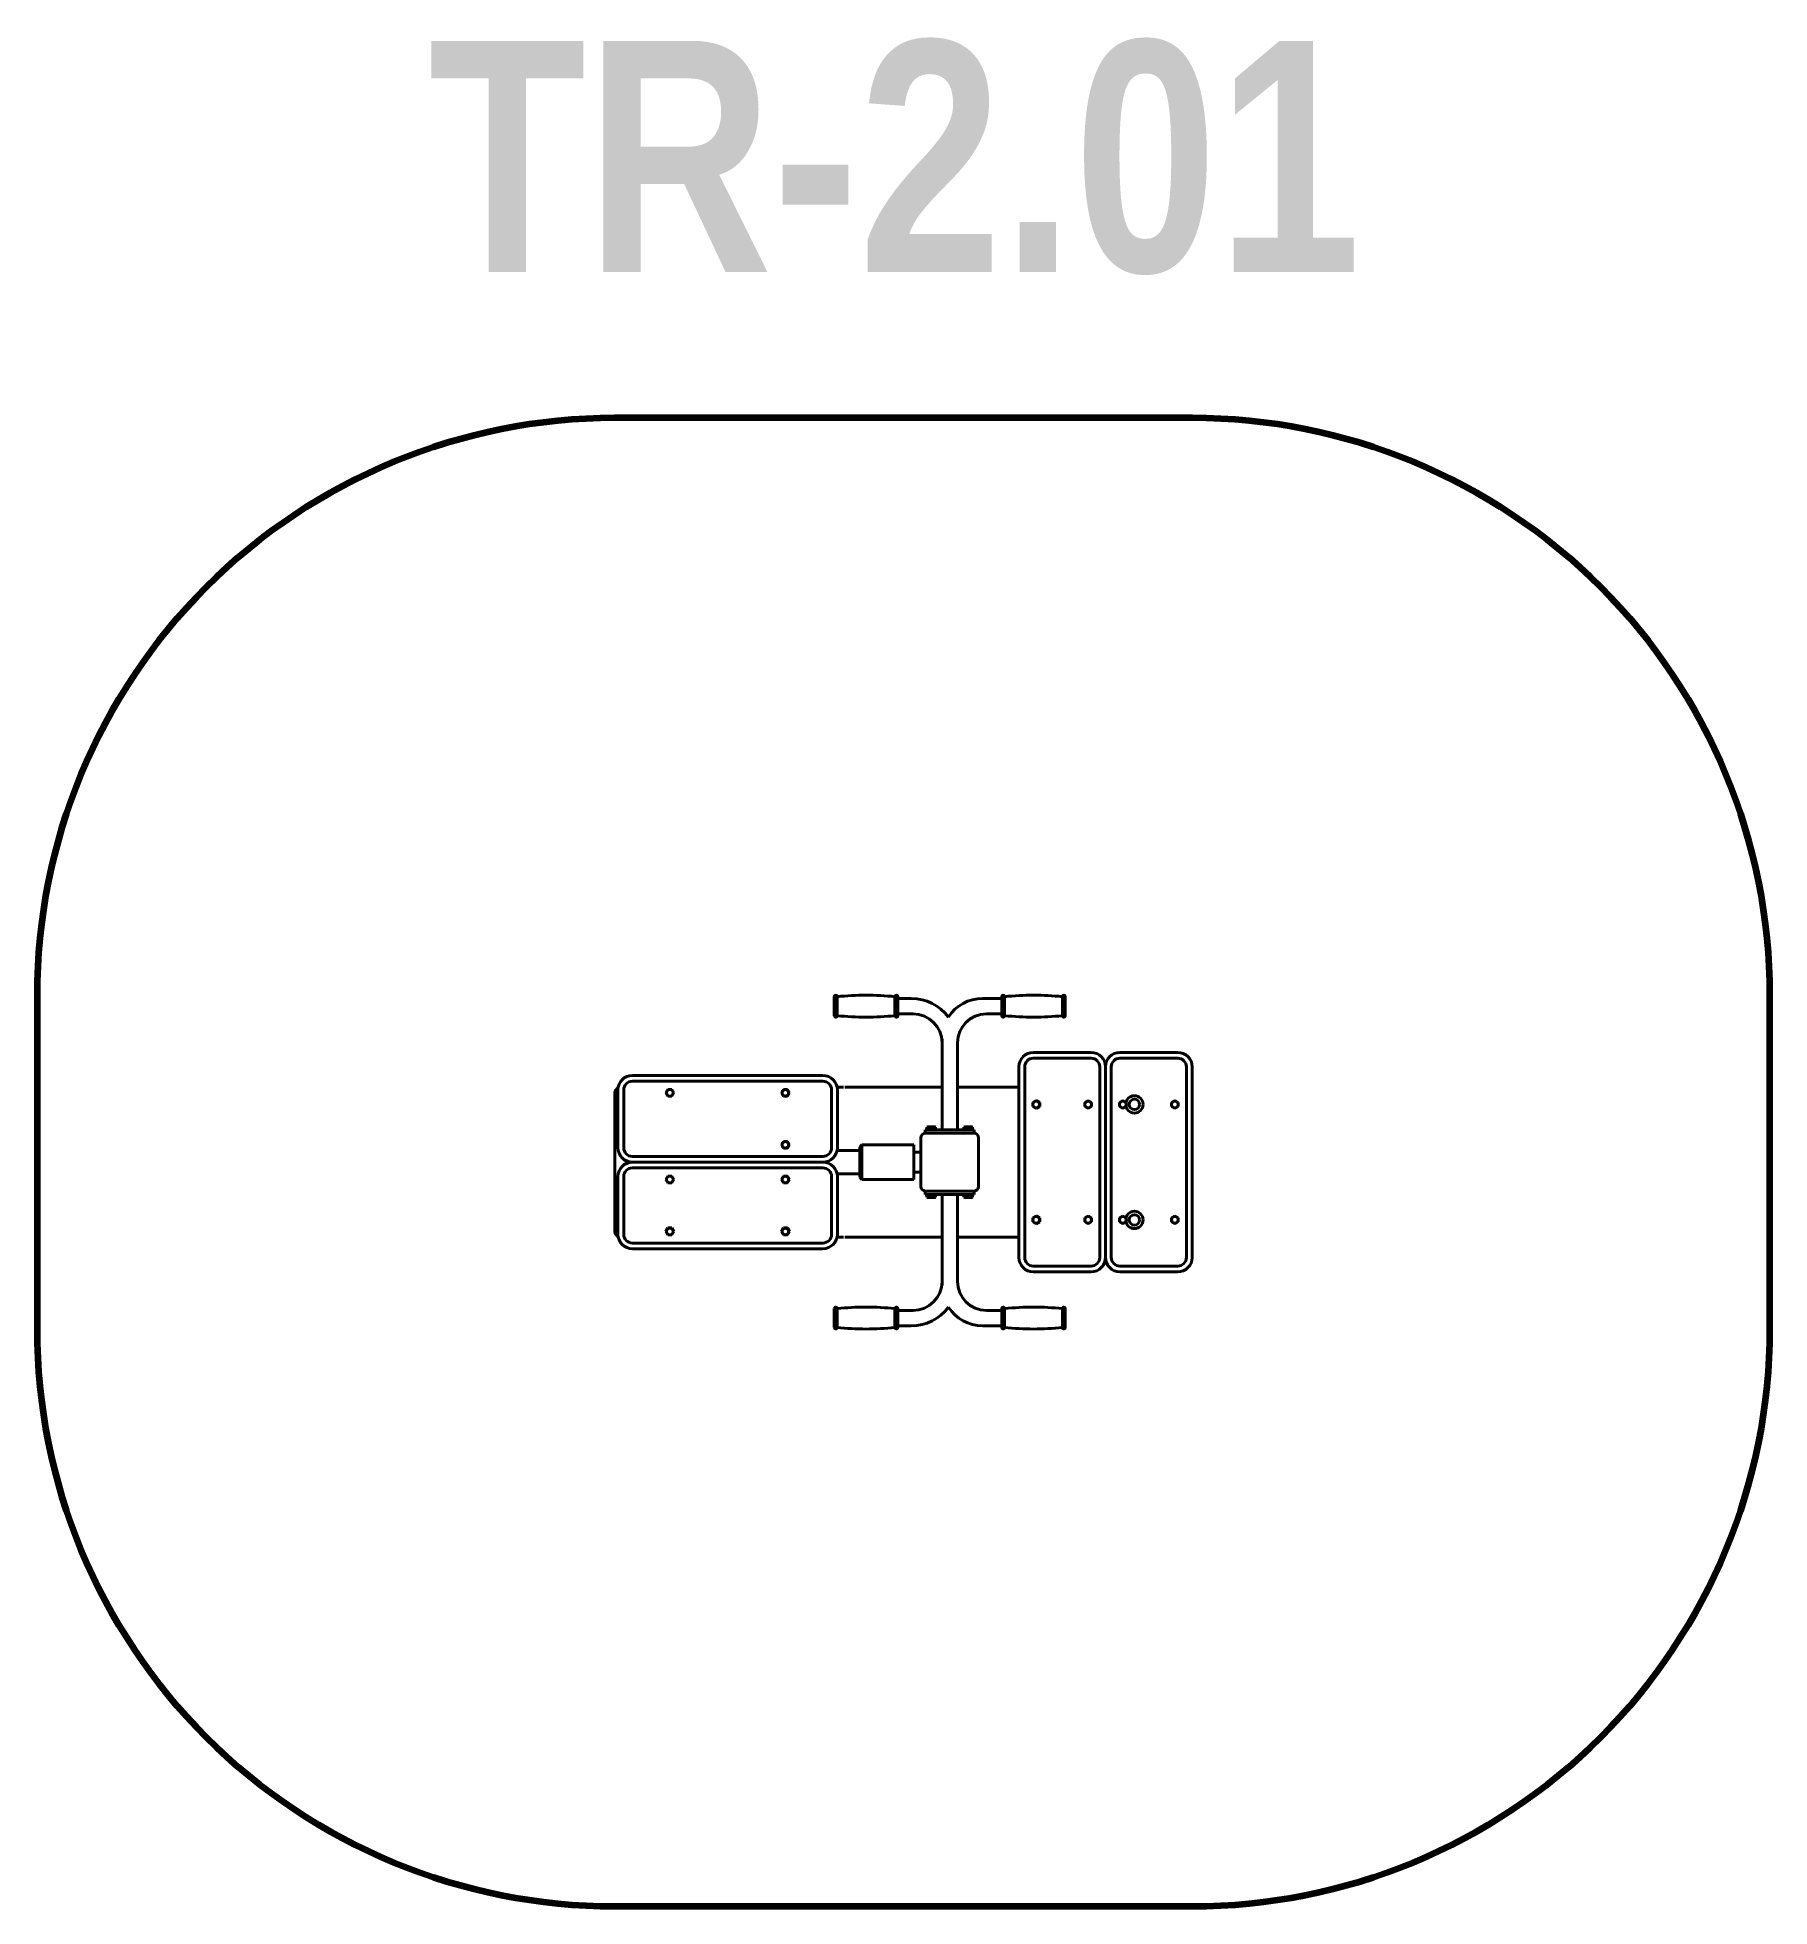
# Model space of a CAD drawing. Header units: millimetres. Extents: x 104326 to 107325, y 1241 to 4477.
import ezdxf

# ---------------------------------------------------------------- set-up
doc = ezdxf.new("R2010")
doc.units = ezdxf.units.MM
doc.set_wipeout_variables(frame=1)
doc.layers.add('DiKom', color=7, linetype='Continuous')
doc.styles.add('style1', font='arialbd.ttf', dxfattribs={"width": 0.8})

msp = doc.modelspace()

# ---------------------------------------------------------------- linework, layer by layer
at = {"layer": 'DiKom', "color": 7, "linetype": 'Continuous', "lineweight": 40}
for p, q in [((105705.6, 2783.5), (105705.6, 2816.5)), ((105710.6, 2783.5), (105710.6, 2816.5)), ((105810.6, 2783.5), (105810.6, 2816.5)), ((105815.6, 2783.5), (105815.6, 2816.5)), ((105995.6, 2783.5), (105995.6, 2816.5)), ((106000.6, 2783.5), (106000.6, 2816.5)), ((106100.6, 2783.5), (106100.6, 2816.5)), ((106105.6, 2783.5), (106105.6, 2816.5)), ((105815.6, 2813.4), (105839, 2813.4)), ((105842.2, 2786.6), (105815.6, 2786.6)), ((105962.2, 2813.4), (105995.6, 2813.4)), ((105995.6, 2786.6), (105969, 2786.6)), ((105892.2, 2743.4), (105892.2, 2586)), ((105919, 2736.6), (105919, 2586)), ((106150.3, 2720), (106050.3, 2720)), ((106200.3, 2720), (106300.3, 2720)), ((106025.3, 2695), (106025.3, 2365)), ((106050.3, 2710), (106150.3, 2710)), ((106175.3, 2365), (106175.3, 2695)), ((106175.3, 2365), (106175.3, 2695)), ((106300.3, 2710), (106200.3, 2710)), ((106325.3, 2695), (106325.3, 2365)), ((105330.9, 2570), (105330.9, 2655)), ((105340.9, 2570), (105340.9, 2655)), ((105685.9, 2680), (105355.9, 2680)), ((105355.9, 2670), (105685.9, 2670)), ((105414, 2650), (105417.5, 2656)), ((105414, 2650), (105417.5, 2656)), ((105417.5, 2656), (105424.4, 2656)), ((105417.5, 2656), (105424.4, 2656)), ((105424.4, 2656), (105427.9, 2650)), ((105424.4, 2656), (105427.9, 2650)), ((105614, 2650), (105617.5, 2656)), ((105617.5, 2656), (105624.4, 2656)), ((105624.4, 2656), (105627.9, 2650)), ((105700.9, 2655), (105700.9, 2555)), ((105721.6, 2660), (105710.4, 2660)), ((105710.9, 2555), (105710.9, 2655)), ((105723.7, 2660), (105892.8, 2660)), ((105743.6, 2660), (105787.6, 2660)), ((105812.6, 2660), (105892.2, 2660)), ((105919, 2660), (106025.3, 2660)), ((105928.7, 2660), (106025.3, 2660)), ((105928.7, 2660), (106025.3, 2660)), ((105325.6, 2650), (105325.6, 2410)), ((105330.9, 2640), (105330.9, 2555)), ((105340.9, 2640), (105340.9, 2555)), ((105417.5, 2644), (105414, 2650)), ((105417.5, 2644), (105414, 2650)), ((105424.4, 2644), (105417.5, 2644)), ((105424.4, 2644), (105417.5, 2644)), ((105427.9, 2650), (105424.4, 2644)), ((105427.9, 2650), (105424.4, 2644)), ((105617.5, 2644), (105614, 2650)), ((105624.4, 2644), (105617.5, 2644)), ((105627.9, 2650), (105624.4, 2644)), ((105867.5, 2591.3), (105866.1, 2590.6)), ((105866.1, 2590.6), (105866.1, 2586)), ((105873.6, 2591.3), (105867.5, 2591.3)), ((105869.9, 2590.6), (105869.9, 2586)), ((105873.6, 2591.3), (105879.8, 2591.3)), ((105877.4, 2590.6), (105877.4, 2586)), ((105879.8, 2591.3), (105881.1, 2590.6)), ((105881.1, 2590.6), (105881.1, 2586)), ((105931.5, 2591.3), (105930.1, 2590.6)), ((105930.1, 2590.6), (105930.1, 2586)), ((105937.6, 2591.3), (105931.5, 2591.3)), ((105933.9, 2590.6), (105933.9, 2586)), ((105937.6, 2591.3), (105943.8, 2591.3)), ((105941.4, 2590.6), (105941.4, 2586)), ((105943.8, 2591.3), (105945.1, 2590.6)), ((105945.1, 2590.6), (105945.1, 2586)), ((105614, 2560), (105617.5, 2566)), ((105617.5, 2554), (105614, 2560)), ((105617.5, 2566), (105624.4, 2566)), ((105624.4, 2566), (105627.9, 2560)), ((105627.9, 2560), (105624.4, 2554)), ((105753.6, 2560), (105749.6, 2556)), ((105843.6, 2560), (105753.6, 2560)), ((105753.6, 2560), (105753.6, 2500)), ((105843.6, 2547.5), (105843.6, 2560)), ((105855.6, 2574), (105855.6, 2486)), ((105855.6, 2572), (105855.6, 2488)), ((105863.1, 2586), (105948.1, 2586)), ((105863.1, 2586), (105863.1, 2580)), ((105947.6, 2580), (105863.6, 2580)), ((105866.1, 2586), (105873.6, 2586)), ((105881.1, 2586), (105873.6, 2586)), ((105930.1, 2586), (105937.6, 2586)), ((105945.1, 2586), (105937.6, 2586)), ((105948.1, 2586), (105948.1, 2580)), ((105955.6, 2488), (105955.6, 2572)), ((105685.9, 2540), (105355.9, 2540)), ((105355.9, 2530), (105685.9, 2530)), ((105355.9, 2530), (105685.9, 2530)), ((105624.4, 2554), (105617.5, 2554)), ((105749.6, 2550), (105710.4, 2550)), ((105749.6, 2556), (105749.6, 2530)), ((105749.6, 2504), (105749.6, 2530)), ((105855.6, 2547.5), (105843.6, 2547.5)), ((105843.6, 2547.5), (105843.6, 2512.5)), ((105855.6, 2554), (105855.6, 2506)), ((105855.6, 2512.5), (105855.6, 2547.5)), ((105330.9, 2420), (105330.9, 2505)), ((105340.9, 2420), (105340.9, 2505)), ((105685.9, 2520), (105355.9, 2520)), ((105417.5, 2506), (105414, 2500)), ((105414, 2500), (105417.5, 2494)), ((105424.4, 2506), (105417.5, 2506)), ((105417.5, 2494), (105424.4, 2494)), ((105427.9, 2500), (105424.4, 2506)), ((105424.4, 2494), (105427.9, 2500)), ((105617.5, 2506), (105614, 2500)), ((105614, 2500), (105617.5, 2494)), ((105624.4, 2506), (105617.5, 2506)), ((105617.5, 2494), (105624.4, 2494)), ((105627.9, 2500), (105624.4, 2506)), ((105624.4, 2494), (105627.9, 2500)), ((105700.9, 2405), (105700.9, 2505)), ((105749.6, 2510), (105710.4, 2510)), ((105710.9, 2505), (105710.9, 2405)), ((105753.6, 2500), (105749.6, 2504)), ((105843.6, 2500), (105753.6, 2500)), ((105855.6, 2512.5), (105843.6, 2512.5)), ((105843.6, 2500), (105843.6, 2512.5)), ((105330.9, 2490), (105330.9, 2405)), ((105340.9, 2490), (105340.9, 2405)), ((105863.1, 2474), (105863.1, 2480)), ((105863.1, 2474), (105948.1, 2474)), ((105863.6, 2480), (105947.6, 2480)), ((105866.1, 2469.5), (105866.1, 2474)), ((105866.1, 2474), (105873.6, 2474)), ((105867.5, 2468.7), (105866.1, 2469.5)), ((105873.6, 2468.7), (105867.5, 2468.7)), ((105869.9, 2469.5), (105869.9, 2474)), ((105881.1, 2474), (105873.6, 2474)), ((105873.6, 2468.7), (105879.8, 2468.7)), ((105877.4, 2469.5), (105877.4, 2474)), ((105879.8, 2468.7), (105881.1, 2469.5)), ((105881.1, 2469.5), (105881.1, 2474)), ((105892.2, 2316.6), (105892.2, 2474)), ((105919, 2323.4), (105919, 2474)), ((105930.1, 2469.5), (105930.1, 2474)), ((105930.1, 2474), (105937.6, 2474)), ((105931.5, 2468.7), (105930.1, 2469.5)), ((105937.6, 2468.7), (105931.5, 2468.7)), ((105933.9, 2469.5), (105933.9, 2474)), ((105945.1, 2474), (105937.6, 2474)), ((105937.6, 2468.7), (105943.8, 2468.7)), ((105941.4, 2469.5), (105941.4, 2474)), ((105943.8, 2468.7), (105945.1, 2469.5)), ((105945.1, 2469.5), (105945.1, 2474)), ((105948.1, 2474), (105948.1, 2480)), ((105417.5, 2416), (105414, 2410)), ((105414, 2410), (105417.5, 2404)), ((105424.4, 2416), (105417.5, 2416)), ((105417.5, 2404), (105424.4, 2404)), ((105427.9, 2410), (105424.4, 2416)), ((105424.4, 2404), (105427.9, 2410)), ((105617.5, 2416), (105614, 2410)), ((105614, 2410), (105617.5, 2404)), ((105624.4, 2416), (105617.5, 2416)), ((105617.5, 2404), (105624.4, 2404)), ((105627.9, 2410), (105624.4, 2416)), ((105624.4, 2404), (105627.9, 2410)), ((105721.6, 2400), (105710.4, 2400)), ((105723.7, 2400), (105892.2, 2400)), ((105743.6, 2400), (105787.6, 2400)), ((105812.6, 2400), (105892.2, 2400)), ((105812.6, 2400), (105892.2, 2400)), ((105919, 2400), (106025.3, 2400)), ((105928.7, 2400), (106025.3, 2400)), ((105355.9, 2390), (105685.9, 2390)), ((105685.9, 2380), (105355.9, 2380)), ((106135.3, 2350), (106050.3, 2350)), ((106135.3, 2340), (106050.3, 2340)), ((106065.3, 2350), (106150.3, 2350)), ((106065.3, 2340), (106150.3, 2340)), ((106285.3, 2350), (106200.3, 2350)), ((106285.3, 2340), (106200.3, 2340)), ((106215.3, 2350), (106300.3, 2350)), ((106215.3, 2340), (106300.3, 2340)), ((105705.6, 2276.5), (105705.6, 2243.5)), ((105710.6, 2276.5), (105710.6, 2243.5)), ((105810.6, 2276.5), (105810.6, 2243.5)), ((105815.6, 2276.5), (105815.6, 2243.5)), ((105842.2, 2273.4), (105815.6, 2273.4)), ((105995.6, 2273.4), (105969, 2273.4)), ((105995.6, 2276.5), (105995.6, 2243.5)), ((106000.6, 2276.5), (106000.6, 2243.5)), ((106100.6, 2276.5), (106100.6, 2243.5)), ((106105.6, 2276.5), (106105.6, 2243.5)), ((105815.6, 2246.6), (105839, 2246.6)), ((105962.2, 2246.6), (105995.6, 2246.6))]:
    msp.add_line(p, q, dxfattribs=at)
for centre, radius in [((105420.9, 2650), 5.7), ((105420.9, 2650), 5.7), ((105620.9, 2650), 5.7), ((106225.3, 2630), 15), ((106225.3, 2630), 9), ((105620.9, 2560), 5.7), ((105420.9, 2500), 5.7), ((105620.9, 2500), 5.7), ((106225.3, 2430), 15), ((106225.3, 2430), 9), ((105420.9, 2410), 5.7), ((105620.9, 2410), 5.7)]:
    msp.add_circle(centre, radius, dxfattribs=at)
for centre, radius, start, end in [((105708.1, 2816.5), 2.5, 0, 180), ((105760.6, 2317.8), 501.2, 84.2752, 95.7248), ((105813.1, 2816.5), 2.5, 0, 180), ((105998.1, 2816.5), 2.5, 0, 180), ((106050.6, 2317.8), 501.2, 84.2752, 95.7248), ((106103.1, 2816.5), 2.5, 0, 180), ((105708.1, 2783.5), 2.5, 180, 0), ((105760.6, 3282.3), 501.2, 264.2752, 275.7248), ((105813.1, 2783.5), 2.5, 180, 0), ((105839, 2733.4), 80, 36.6047, 90), ((105842.2, 2736.6), 50, 0, 90), ((105962.2, 2743.4), 70, 90, 147.4104), ((105969, 2736.6), 50, 90, 180), ((105998.1, 2783.5), 2.5, 180, 0), ((106050.6, 3282.3), 501.2, 264.2752, 275.7248), ((106103.1, 2783.5), 2.5, 180, 0), ((106050.3, 2695), 25, 90, 180), ((106150.3, 2695), 25, 0, 90), ((106200.3, 2695), 25, 90, 180), ((106300.3, 2695), 25, 0, 90), ((106050.3, 2695), 15, 90, 180), ((106150.3, 2695), 15, 0, 90), ((106200.3, 2695), 15, 90, 180), ((106300.3, 2695), 15, 0, 90), ((105335.6, 2650), 10, 115.9331, 180), ((105355.9, 2655), 25, 90, 180), ((105355.9, 2655), 15, 90, 180), ((105685.9, 2655), 25, 0, 90), ((105685.9, 2655), 15, 0, 90), ((105868.1, 2588.6), 2.64, 46.7539, 119.0633), ((105873.6, 2581.8), 9.55, 90, 113.1373), ((105873.6, 2581.8), 9.55, 66.8627, 90), ((105879.2, 2588.6), 2.64, 60.9367, 133.2461), ((105932.1, 2588.6), 2.64, 46.7539, 119.0633), ((105937.6, 2581.8), 9.55, 90, 113.1373), ((105937.6, 2581.8), 9.55, 66.8627, 90), ((105943.2, 2588.6), 2.64, 60.9367, 133.2461), ((105863.6, 2572), 8, 90, 180), ((105947.6, 2572), 8, 0, 90), ((105355.9, 2555), 25, 180, 270), ((105355.9, 2505), 25, 90, 180), ((105355.9, 2555), 25, 229.4895, 270), ((105355.9, 2505), 25, 90, 130.5105), ((105355.9, 2555), 15, 180, 270), ((105685.9, 2555), 25, 270, 0), ((105685.9, 2555), 15, 270, 0), ((105685.9, 2505), 25, 0, 90), ((105355.9, 2505), 15, 90, 180), ((105685.9, 2505), 15, 0, 90), ((105863.6, 2488), 8, 180, 270), ((105868.1, 2471.4), 2.64, 240.9367, 313.2461), ((105873.6, 2478.3), 9.55, 246.8627, 270), ((105873.6, 2478.3), 9.55, 270, 293.1373), ((105879.2, 2471.4), 2.64, 226.7539, 299.0633), ((105932.1, 2471.4), 2.64, 240.9367, 313.2461), ((105937.6, 2478.3), 9.55, 246.8627, 270), ((105937.6, 2478.3), 9.55, 270, 293.1373), ((105943.2, 2471.4), 2.64, 226.7539, 299.0633), ((105947.6, 2488), 8, 270, 0), ((105335.6, 2410), 10, 180, 244.0669), ((105355.9, 2405), 25, 180, 270), ((105355.9, 2405), 15, 180, 270), ((105685.9, 2405), 25, 270, 0), ((105685.9, 2405), 15, 270, 0), ((106050.3, 2365), 25, 180, 270), ((106050.3, 2365), 15, 180, 270), ((106150.3, 2365), 25, 270, 0), ((106150.3, 2365), 15, 270, 0), ((106150.3, 2365), 25, 319.4895, 0), ((106200.3, 2365), 25, 180, 220.5105), ((106200.3, 2365), 25, 180, 270), ((106200.3, 2365), 15, 180, 270), ((106300.3, 2365), 25, 270, 0), ((106300.3, 2365), 15, 270, 0), ((105842.2, 2323.4), 50, 270, 0), ((105969, 2323.4), 50, 180, 270), ((105708.1, 2276.5), 2.5, 0, 180), ((105760.6, 1777.8), 501.2, 84.2752, 95.7248), ((105813.1, 2276.5), 2.5, 0, 180), ((105839, 2326.6), 80, 270, 323.3953), ((105962.2, 2316.6), 70, 212.5896, 270), ((105998.1, 2276.5), 2.5, 0, 180), ((106050.6, 1777.8), 501.2, 84.2752, 95.7248), ((106103.1, 2276.5), 2.5, 0, 180), ((105708.1, 2243.5), 2.5, 180, 0), ((105760.6, 2742.3), 501.2, 264.2752, 275.7248), ((105813.1, 2243.5), 2.5, 180, 0), ((105998.1, 2243.5), 2.5, 180, 0), ((106050.6, 2742.3), 501.2, 264.2752, 275.7248), ((106103.1, 2243.5), 2.5, 180, 0)]:
    msp.add_arc(centre, radius, start, end, dxfattribs=at)

# ---------------------------------------------------------------- texts
at = {"layer": 'DiKom', "insert": (105003, 4471.4), "char_height": 400, "attachment_point": 1, "style": 'style1'}
msp.add_mtext_dynamic_manual_height_columns('TR-2.01', width=2518.219, gutter_width=2.09, heights=[0], dxfattribs=at)

# ---------------------------------------------------------------- wipeouts: each hides what was drawn before it
at = {"color": 7, "linetype": 'Continuous', "lineweight": 40}
for points in [[(106061.3, 2626.6), (106061.3, 2633.5), (106061.3, 2633.5), (106055.3, 2637), (106055.3, 2637), (106049.3, 2633.5), (106049.3, 2633.5), (106049.3, 2626.6), (106049.3, 2626.6), (106055.3, 2623.1), (106055.3, 2623.1)], [(106151.3, 2626.6), (106151.3, 2633.5), (106151.3, 2633.5), (106145.3, 2637), (106145.3, 2637), (106139.3, 2633.5), (106139.3, 2633.5), (106139.3, 2626.6), (106139.3, 2626.6), (106145.3, 2623.1), (106145.3, 2623.1)], [(106301.3, 2626.6), (106301.3, 2633.5), (106301.3, 2633.5), (106295.3, 2637), (106295.3, 2637), (106289.3, 2633.5), (106289.3, 2633.5), (106289.3, 2626.6), (106289.3, 2626.6), (106295.3, 2623.1), (106295.3, 2623.1)], [(106061.3, 2426.6), (106061.3, 2433.5), (106061.3, 2433.5), (106055.3, 2437), (106055.3, 2437), (106049.3, 2433.5), (106049.3, 2433.5), (106049.3, 2426.6), (106049.3, 2426.6), (106055.3, 2423.1), (106055.3, 2423.1)], [(106151.3, 2426.6), (106151.3, 2433.5), (106151.3, 2433.5), (106145.3, 2437), (106145.3, 2437), (106139.3, 2433.5), (106139.3, 2433.5), (106139.3, 2426.6), (106139.3, 2426.6), (106145.3, 2423.1), (106145.3, 2423.1)], [(106301.3, 2426.6), (106301.3, 2433.5), (106301.3, 2433.5), (106295.3, 2437), (106295.3, 2437), (106289.3, 2433.5), (106289.3, 2433.5), (106289.3, 2426.6), (106289.3, 2426.6), (106295.3, 2423.1), (106295.3, 2423.1)]]:
    msp.add_wipeout(points, dxfattribs=at).dxf.layer = 'DiKom'

# ---------------------------------------------------------------- next in the draw order: linework, layer by layer
at = {"layer": 'DiKom', "color": 7, "linetype": 'Continuous', "lineweight": 40}
for p, q in [((106035.3, 2365), (106035.3, 2695)), ((106165.3, 2695), (106165.3, 2365)), ((106315.3, 2365), (106315.3, 2695)), ((106049.3, 2633.5), (106055.3, 2637)), ((106049.3, 2626.6), (106049.3, 2633.5)), ((106055.3, 2623.1), (106049.3, 2626.6)), ((106055.3, 2637), (106061.3, 2633.5)), ((106061.3, 2626.6), (106055.3, 2623.1)), ((106061.3, 2633.5), (106061.3, 2626.6)), ((106139.3, 2633.5), (106145.3, 2637)), ((106139.3, 2626.6), (106139.3, 2633.5)), ((106145.3, 2623.1), (106139.3, 2626.6)), ((106145.3, 2637), (106151.3, 2633.5)), ((106151.3, 2626.6), (106145.3, 2623.1)), ((106151.3, 2633.5), (106151.3, 2626.6)), ((106295.3, 2637), (106289.3, 2633.5)), ((106289.3, 2633.5), (106289.3, 2626.6)), ((106289.3, 2626.6), (106295.3, 2623.1)), ((106301.3, 2633.5), (106295.3, 2637)), ((106295.3, 2623.1), (106301.3, 2626.6)), ((106301.3, 2626.6), (106301.3, 2633.5)), ((106049.3, 2433.5), (106055.3, 2437)), ((106049.3, 2426.6), (106049.3, 2433.5)), ((106055.3, 2437), (106061.3, 2433.5)), ((106061.3, 2433.5), (106061.3, 2426.6)), ((106139.3, 2433.5), (106145.3, 2437)), ((106139.3, 2426.6), (106139.3, 2433.5)), ((106145.3, 2437), (106151.3, 2433.5)), ((106151.3, 2433.5), (106151.3, 2426.6)), ((106295.3, 2437), (106289.3, 2433.5)), ((106289.3, 2433.5), (106289.3, 2426.6)), ((106301.3, 2433.5), (106295.3, 2437)), ((106301.3, 2426.6), (106301.3, 2433.5)), ((106055.3, 2423.1), (106049.3, 2426.6)), ((106061.3, 2426.6), (106055.3, 2423.1)), ((106145.3, 2423.1), (106139.3, 2426.6)), ((106151.3, 2426.6), (106145.3, 2423.1)), ((106289.3, 2426.6), (106295.3, 2423.1)), ((106295.3, 2423.1), (106301.3, 2426.6))]:
    msp.add_line(p, q, dxfattribs=at)
for centre in [(106055.3, 2630), (106145.3, 2630), (106295.3, 2630), (106055.3, 2430), (106145.3, 2430), (106295.3, 2430)]:
    msp.add_circle(centre, 5.7, dxfattribs=at)

# ---------------------------------------------------------------- next in the draw order: wipeouts: each hides what was drawn before it
at = {"color": 7, "linetype": 'Continuous', "lineweight": 40}
for points in [[(106211.3, 2626.6), (106211.3, 2633.5), (106211.3, 2633.5), (106205.3, 2637), (106205.3, 2637), (106199.3, 2633.5), (106199.3, 2633.5), (106199.3, 2626.6), (106199.3, 2626.6), (106205.3, 2623.1), (106205.3, 2623.1)], [(106211.3, 2426.6), (106211.3, 2433.5), (106211.3, 2433.5), (106205.3, 2437), (106205.3, 2437), (106199.3, 2433.5), (106199.3, 2433.5), (106199.3, 2426.6), (106199.3, 2426.6), (106205.3, 2423.1), (106205.3, 2423.1)]]:
    msp.add_wipeout(points, dxfattribs=at).dxf.layer = 'DiKom'

# ---------------------------------------------------------------- next in the draw order: linework, layer by layer
at = {"layer": 'DiKom', "color": 7, "linetype": 'Continuous', "lineweight": 40}
for p, q in [((106185.3, 2695), (106185.3, 2365)), ((106205.3, 2637), (106199.3, 2633.5)), ((106199.3, 2633.5), (106199.3, 2626.6)), ((106199.3, 2626.6), (106205.3, 2623.1)), ((106211.3, 2633.5), (106205.3, 2637)), ((106205.3, 2623.1), (106211.3, 2626.6)), ((106211.3, 2626.6), (106211.3, 2633.5)), ((106205.3, 2437), (106199.3, 2433.5)), ((106199.3, 2433.5), (106199.3, 2426.6)), ((106211.3, 2433.5), (106205.3, 2437)), ((106211.3, 2426.6), (106211.3, 2433.5)), ((106199.3, 2426.6), (106205.3, 2423.1)), ((106205.3, 2423.1), (106211.3, 2426.6))]:
    msp.add_line(p, q, dxfattribs=at)
at = {"layer": 'DiKom', "color": 3, "lineweight": 200}
msp.add_lwpolyline([(104325.6, 2241), (104325.6, 2819, -0.414214), (105325.6, 3819), (106325.3, 3819, -0.414214), (107325.3, 2819), (107325.3, 2241, -0.414214), (106325.3, 1241), (105325.6, 1241, -0.414214)], format="xyb", close=True, dxfattribs=at)
at = {"layer": 'DiKom', "color": 7, "linetype": 'Continuous', "lineweight": 40}
for centre in [(106205.3, 2630), (106205.3, 2430)]:
    msp.add_circle(centre, 5.7, dxfattribs=at)

doc.saveas('drawing.dxf')
